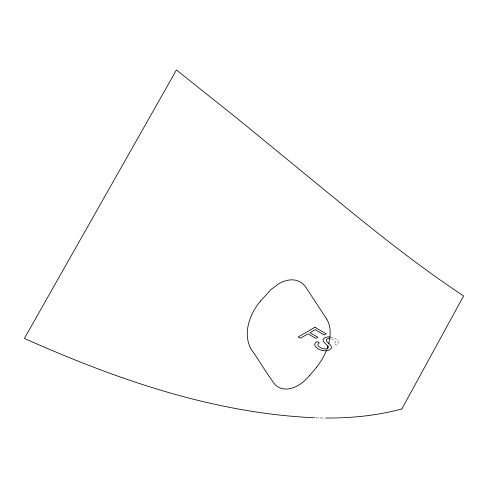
<?xml version="1.0" encoding="UTF-8"?>
<svg xmlns="http://www.w3.org/2000/svg" width="488" height="488" viewBox="0 0 488 488"><rect width="100%" height="100%" fill="white"/><g stroke="black" fill="none" stroke-linecap="round" stroke-linejoin="round"><path stroke-width="0.37" stroke-dasharray="2.44 1.83" d="M330.559 337.013L334.744 338.41A14.908 8.607 0 0 1 336.037 339.19L337.629 340.6L338.367 342.045A6.289 3.63 0 0 1 338.275 343.174A6.984 4.032 0 0 1 337.379 344.473L336.458 345.168L334.176 344.034C337.537 341.789 332.785 338.983 330.492 338.684"/><path stroke-width="0.73" d="M328.68 343.814C330.712 335.75 331.163 326.387 326.722 319.103M328.137 345.779L327.027 349.158M326.448 350.665L322.214 359.296L316.749 367.049M401.837 408.95L463.6 295.96C419.143 266.436 377.255 233.276 336.061 199.421L238.156 119.206L176.436 69.979L24.4 338.434C115.772 379.145 212.548 412.958 313.272 417.716M316.688 367.116L309.74 375.394M309.685 375.461C304.518 381.525 297.906 386.923 289.957 388.655C286.383 389.406 282.528 389.186 279.215 387.564C277.562 386.77 276.074 385.654 274.823 384.318C266.283 372.966 259.232 360.486 250.942 348.932C242.591 333.255 249.673 313.766 260.488 301.126M260.531 301.084L270.706 289.781L278.782 283.668L283.443 281.448L288.054 280.142L292.495 279.783L296.625 280.38L301.267 282.491L305.024 286.017L326.704 319.067M401.709 408.987C382.842 414.044 363.395 416.782 343.9 417.673M343.284 417.697L341.746 417.765M341.136 417.789L338.416 417.88M337.824 417.893L336.933 417.917M335.762 417.948L336.348 417.929M335.189 417.954L332.914 417.996M332.358 418.002L330.455 418.015M329.925 418.021L325.594 418.009M322.928 417.984L322.452 417.972M321.031 417.948L320.561 417.935M318.444 417.887L317.975 417.874M316.566 417.832L316.096 417.82M314.455 417.759L313.747 417.734M330.077 336.952L329.138 336.891A5.746 3.318 0 0 0 327.753 336.958L326.466 337.196A5.886 3.398 0 0 0 324.99 337.733L323.91 338.44A5.283 3.05 0 0 0 323.05 339.904L323.263 341.124A8.052 4.648 0 0 0 323.69 341.844L327.619 345.894L328.284 347.169A3.001 1.732 0 0 1 328.223 347.639A2.983 1.72 0 0 1 327.845 348.182L327.149 348.652A3.306 1.909 0 0 1 326.234 348.975L322.293 348.664L318.646 346.48A7.899 4.563 0 0 1 318.127 345.785L317.889 344.29L319.262 342.704L316.986 341.6L315.925 342.387A7.857 4.538 0 0 0 314.803 344.186A7.344 4.239 0 0 0 314.845 345.461C316.651 349.036 321.098 350.597 324.898 350.768A6.57 3.794 0 0 0 326.38 350.683L327.753 350.433A6.265 3.617 0 0 0 329.321 349.859A6.814 3.934 0 0 0 330.272 349.268L330.76 348.841A5.63 3.251 0 0 0 331.346 347.895A5.539 3.196 0 0 0 331.45 347.383C331.236 344.046 326.722 343.009 326.136 339.947A2.58 1.488 0 0 1 326.405 339.477L327.216 338.916A2.879 1.659 0 0 1 328.137 338.635L330.059 338.605M314.931 327.295L298.186 336.958L300.401 338.239L308.007 333.847L315.87 338.385L317.84 337.245L309.984 332.706L315.169 329.711L324.252 334.957L326.228 333.816L314.931 327.295"/></g></svg>
